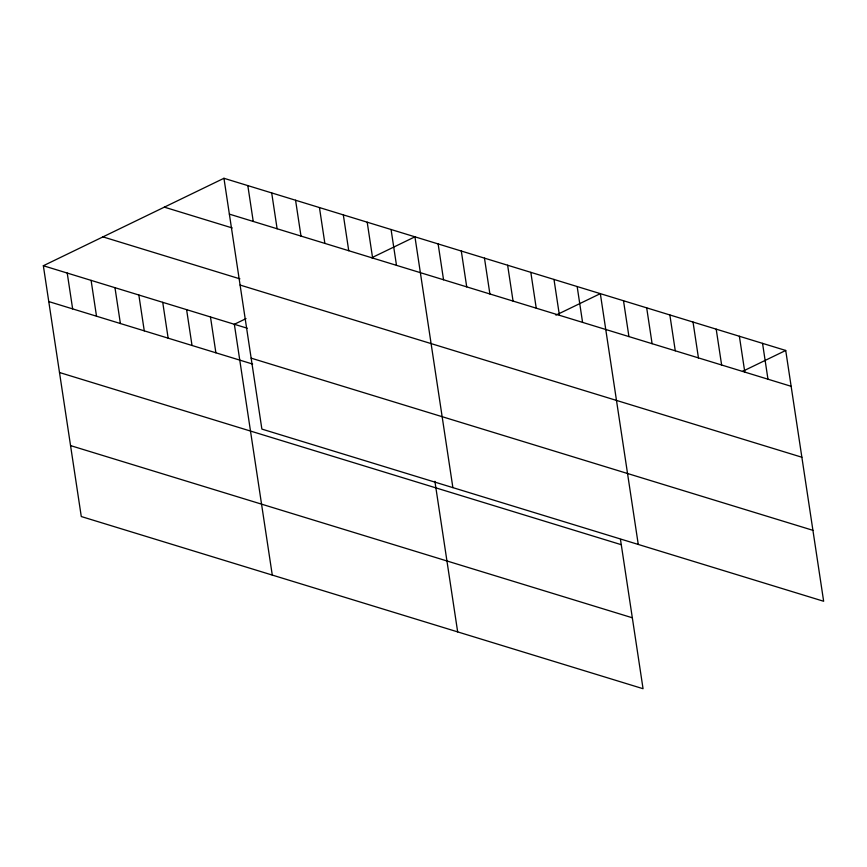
<?xml version="1.0" encoding="UTF-8"?>
<svg xmlns="http://www.w3.org/2000/svg" width="867" height="867" viewBox="0 0 867 867"><rect width="100%" height="100%" fill="white"/><g stroke="black" fill="none" stroke-linecap="round" stroke-linejoin="round"><path stroke-width="1.3" d="M620.479 539.437L643.054 688.712L81.281 516.537L43.35 265.736L223.946 178.288L785.719 350.463L823.65 601.264L261.877 429.089L223.946 178.288M246.044 318.623L234.35 324.28L272.281 575.081M371.715 257.759L414.946 236.821L452.877 487.622M555.931 315.144L600.332 293.642L638.264 544.443M742.488 371.401L785.719 350.463M229.365 214.127L791.138 386.303M164.351 207.148L232.204 227.945M102.945 236.875L239.921 278.86M240.094 285.059L801.867 457.234M43.35 265.736L247.225 328.225M251.148 358.147L812.921 530.322M48.769 301.575L252.644 364.064M59.498 372.517L621.271 544.693M70.552 445.605L632.325 617.781M762.548 343.354L767.967 379.204M739.378 336.255L744.796 372.095M716.196 329.157L721.626 364.996M693.026 322.047L698.444 357.887M669.855 314.949L675.274 350.788M646.684 307.85L652.103 343.69M623.503 300.741L628.933 336.58M577.162 286.543L582.581 322.383M553.991 279.434L559.41 315.274M530.821 272.336L536.24 308.175M507.639 265.237L513.058 301.077M484.469 258.128L489.888 293.967M461.298 251.029L466.717 286.869M438.128 243.93L443.546 279.77M434.898 481.304L457.668 631.902M391.071 229.506L396.49 265.345M367.196 222.19L372.615 258.03M343.321 214.875L348.74 250.715M319.446 207.56L324.865 243.399M295.571 200.234L300.99 236.073M271.696 192.918L277.115 228.758M247.821 185.603L253.24 221.443M210.475 316.954L215.894 352.804M186.6 309.638L192.019 345.478M162.725 302.323L168.144 338.163M138.85 295.008L144.269 330.847M114.975 287.692L120.394 323.532M91.1 280.366L96.519 316.217M67.225 273.051L72.644 308.89"/></g></svg>
